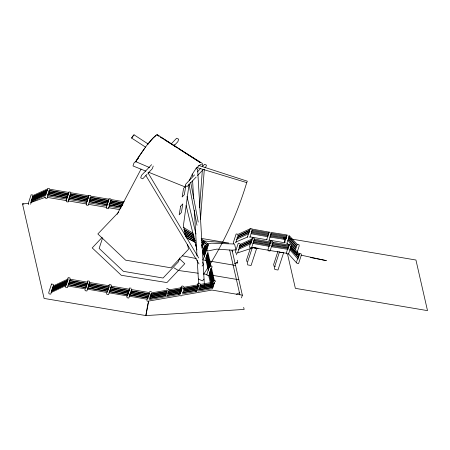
<?xml version="1.0" encoding="UTF-8"?>
<svg xmlns="http://www.w3.org/2000/svg" width="450" height="450" viewBox="0 0 450 450"><rect width="100%" height="100%" fill="white"/><g stroke="black" fill="none" stroke-linecap="round" stroke-linejoin="round"><path stroke-width="0.67" d="M199.558 207.804L202.343 170.201M200.498 219.212L204.334 169.121M188.983 184.961L183.426 225.506L185.906 237.037M185.766 186.069L184.343 194.653L182.154 196.971L183.578 188.387L185.327 186.536M180.377 295.56L148.759 301.05L145.873 315.585L44.089 298.429L22.5 203.895L28.395 203.434M144.748 148.196L138.381 157.23L135.934 161.758L136.575 160.47L133.931 163.086L132.992 165.949L145.896 171.146M30.6 204.221L33.159 196.38M49.792 189.939L47.014 198.433L45.287 198.146L44.989 196.83M70.942 193.506L68.164 201.999L66.437 201.707L66.139 200.396L68.918 191.897L70.644 192.189M90.945 196.875L88.166 205.374L86.439 205.082L86.141 203.771L88.92 195.272L90.647 195.564M67.511 279.562L68.153 277.599L69.879 277.892L70.178 279.202L67.399 287.702L65.672 287.409L65.374 286.099M67.742 286.009L85.59 288.861L87.767 282.195L69.969 279.197M111.111 200.273L108.332 208.772L106.605 208.479L106.307 207.169L109.086 198.669L110.812 198.962M85.967 286.121L86.608 284.158M87.249 282.201L87.677 280.89L89.404 281.183L89.702 282.499L86.929 290.993L85.196 290.7L84.898 289.389M102.516 238.14L99.152 248.445L123.429 271.344L163.058 278.027L178.397 261.804L179.662 257.94M108.877 285.846L109.305 284.541L111.032 284.827L111.33 286.144L108.557 294.637L106.83 294.351L106.526 293.034M131.597 289.558L128.818 298.058L127.091 297.765L126.793 296.449L129.566 287.955L131.293 288.248M148.759 301.05L147.87 303.761L145.873 315.585L244.153 309.431L243.681 307.378M178.689 294.733L181.468 286.239L182.846 285.998L184.258 287.331M195.891 244.26L195.463 245.565L196.515 246.566M201.825 248.006L203.107 244.086M203.355 259.071L206.128 250.577M195.188 291.87L195.615 290.565M197.325 285.334L197.966 283.376L199.35 283.134L200.756 284.468M196.616 291.504L198.844 284.692L183.724 287.314M206.848 274.371L209.627 265.871L211.928 266.265L212.153 267.249M247.011 182.07L247.303 181.181L198.579 165.375M235.822 242.741L238.174 235.547M239.473 246.634L239.136 247.657L251.494 241.869L251.949 240.48L239.636 246.116M237.504 253.288L240.283 244.794M247.404 237.094L250.183 228.594L251.91 228.887M249.862 237.392L252.208 230.197M250.239 248.631L246.555 259.903L246.988 261.782M252.259 247.781L247.275 263.031L247.703 264.909L251.072 265.477L256.708 248.237L258.075 248.175M241.47 297.894L242.353 295.183L232.076 250.166L216.906 249.12L207.366 251.049M266.636 239.828L269.201 231.986M270.658 233.387L270.968 232.442L287.173 234.99L286.864 235.929L271.333 233.488M268.881 240.778L271.226 233.589M277.982 251.207L273.651 264.471L274.078 266.344L275.349 266.563M279.562 251.685L274.365 267.598L274.793 269.477L277.976 270.011L283.613 252.771L280.429 252.236M284.569 242.668L286.92 235.479M286.808 243.619L289.159 236.43M288.495 254.171L291.274 245.672M296.46 254.34L299.239 245.841L298.935 244.53L297.208 244.237M296.758 261.326L297.613 258.711M298.041 257.406L299.323 253.485L301.05 253.772L301.348 255.088L298.569 263.582L296.843 263.295L296.544 261.979M153.248 166.061L152.291 168.722L147.988 173.273M189.248 180.546C192.116 174.724 195.013 168.024 200.711 164.492L201.516 164.7M135.591 162.045L136.176 160.892M117.135 214.335L141.064 169.093M145.682 147.212L131.614 138.054L132.834 136.091L134.044 134.814L148.112 143.972M134.044 134.814L131.614 138.054M137.751 158.839L138.409 157.849M138.009 158.22L138.341 157.764M147.881 144.231L153.231 137.903L156.139 135.495M136.997 159.711L136.693 160.031C142.796 151.307 148.309 141.609 156.617 134.82M151.599 164.678L141.497 175.354L140.687 177.846L142.729 178.836L147.032 174.285M171.326 143.82L176.614 138.229L178.672 139.179L177.846 141.711L174.094 145.676M102.111 237.426L92.199 247.905L121.286 275.282L166.933 282.572L184.776 263.706L179.291 258.548M194.524 174.904L185.799 184.129L185.299 185.659L187.172 186.525L189.889 183.651M197.376 171.889L200.706 168.373M190.063 182.931L190.688 182.273L198.225 222.081M190.794 182.694L196.149 177.036M197.544 175.556L203.287 169.481M205.065 167.608L205.954 166.669L206.449 165.144L204.576 164.273L202.292 166.691L202.567 164.475L202.219 163.339L160.706 137.216M202.095 266.068L203.338 264.752L202.686 262.018M204.047 279.09L202.376 280.862L198.354 279M118.806 211.978L97.853 233.961L125.634 260.168L170.977 267.812L188.533 249.244L187.515 244.496M238.028 235.648L249.767 230.153L250.222 228.757L237.909 234.399M237.431 237.471L249.171 231.969L249.626 230.58L237.932 235.935M236.227 239.546L248.586 233.758L249.041 232.363L236.734 238.005M238.579 249.362L250.937 243.574L251.393 242.179L239.079 247.821M67.843 280.119L52.847 287.134L53.246 285.919L68.242 278.904L66.06 285.57L51.069 292.584M67.787 280.294L52.791 287.308L52.408 288.473L67.404 281.458M67.354 281.627L52.358 288.641L51.981 289.794L66.977 282.78M66.909 282.977L51.913 289.991L51.514 291.229L66.504 284.209M51.458 291.386L66.454 284.372M236.43 294.188L239.445 292.793M32.771 195.626L47.678 188.871L45.501 195.536L30.589 202.292M32.372 196.841L47.284 190.086M32.316 197.016L47.222 190.26M31.933 198.18L46.845 191.424M31.877 198.349L46.789 191.593M31.506 199.502L46.412 192.746M31.438 199.693L46.35 192.943M31.033 200.931L45.945 194.175M30.982 201.094L45.889 194.338M235.558 242.151L247.849 236.908M30.988 202.5L45.242 197.376M237.876 252.799L253.333 247.669L256.708 248.237L251.488 247.376L268.138 250.183M206.004 251.325L203.276 251.876L204.469 257.079M201.718 245.053L203.023 244.806M206.927 244.063L211.489 243.197L234.568 244.018L235.901 249.857L232.076 250.166L232.217 251.499M166.449 288.844L167.833 288.608L169.245 289.935M168.711 289.924L182.34 287.556L180.163 294.221L166.534 296.589M200.222 284.451L214.656 281.947L212.479 288.613L198.045 291.116M151.014 294.142L166.933 291.381M168.311 291.139L181.946 288.771M183.33 288.529L198.444 285.907M199.828 285.666L214.256 283.162M150.958 294.317L166.877 291.549M168.255 291.313L181.89 288.945M183.274 288.703L198.388 286.082M199.772 285.84L214.2 283.337M150.576 295.481L166.494 292.719M167.878 292.478L181.507 290.109M183.578 289.749L198.006 287.246M199.389 287.004L213.817 284.501M150.525 295.65L166.438 292.882M167.822 292.646L181.451 290.278M183.521 289.918L197.949 287.415M199.333 287.173L213.767 284.67M150.148 296.798L166.061 294.036M167.445 293.799L181.074 291.431M183.144 291.071L197.572 288.568M198.956 288.326L213.39 285.817M150.081 296.994L165.999 294.233M167.383 293.991L181.013 291.623M183.083 291.268L197.511 288.759M198.894 288.517L213.322 286.02M149.681 298.232L165.594 295.47M166.978 295.228L180.607 292.86M182.678 292.5L197.106 289.997M198.489 289.755L212.923 287.252M165.538 295.633L149.625 298.395L151.414 292.928L167.327 290.16L165.15 296.826L149.237 299.593M166.922 295.391L180.557 293.023M182.627 292.663L197.055 290.16M198.439 289.918L212.867 287.415M182.233 293.861L196.661 291.358M181.755 295.318L212.001 290.07L242.353 295.183M180.793 295.948L181.485 295.824M234.428 263.351L237.617 262.884L237.285 260.207M193.264 240.109L195.3 240.272M202.826 240.896L228.713 243.028L201.308 238.41M198.214 273.223L178.369 270.478L174.077 267.885M203.687 273.983L207.107 274.455M270.371 234.259L286.577 236.807L286.267 237.752L270.062 235.204M270.461 236.154L285.992 238.596L285.683 239.541L269.477 236.993M251.46 247.371L253.333 247.669M47.762 188.336L49.489 188.623M49.404 189.163L68.833 192.437L66.651 199.102L47.227 195.829M70.56 192.729L88.836 195.812L86.653 202.477L68.377 199.395M90.562 196.099L109.001 199.209L106.819 205.875L89.066 202.882M110.728 199.502L124.352 201.797M49.011 190.378L68.434 193.652M70.161 193.944L88.436 197.027M90.163 197.319L108.602 200.424M110.329 200.717L123.278 202.899M48.954 190.553L68.377 193.826M70.104 194.119L88.38 197.201M90.107 197.488L108.546 200.599M110.272 200.891L123.221 203.074M48.572 191.717L67.995 194.991M69.722 195.283L87.998 198.366M89.724 198.658L108.163 201.763M109.89 202.056L122.839 204.238M48.516 191.886L67.939 195.159M69.666 195.452L87.941 198.534M89.668 198.821L108.107 201.932M109.834 202.224L122.782 204.407M48.139 193.039L67.562 196.312M69.289 196.605L87.564 199.682M89.291 199.974L107.73 203.085M109.457 203.377L122.406 205.56M48.077 193.23L67.5 196.509M69.227 196.796L87.502 199.879M89.229 200.171L107.668 203.276M109.395 203.569L122.344 205.751M47.672 194.468L67.095 197.741M68.822 198.034L87.097 201.116M89.511 201.521L107.263 204.514M108.99 204.806L121.258 206.876M47.616 194.631L67.044 197.904M68.771 198.197L87.047 201.279M89.454 201.684L107.212 204.677M108.939 204.969L121.202 207.034M109.226 206.28L120.814 208.232M47.273 197.376L66.639 200.638M68.023 200.874L86.698 204.019M88.768 204.368L106.757 207.399M108.135 207.636L119.897 209.616M32.861 195.064L31.134 194.771L28.356 203.271L28.659 204.581M286.571 238.208L283.804 237.741L284.895 242.528M289.339 238.674L415.941 260.016L427.5 310.624L295.363 288.349L287.398 253.468M237.87 234.236L236.143 233.944L233.37 242.443L233.668 243.754M249.874 236.863L267.142 239.777M269.213 240.126L285.097 242.803M290.97 244.361L289.243 244.069L286.47 252.568L286.768 253.879M22.5 203.895L23.884 204.126M239.985 243.478L238.258 243.191L235.479 251.685L235.778 253.001M186.238 235.868L188.291 236.216M190.344 236.559L191.717 236.79M269.522 250.419L286.83 253.339M236.244 262.648L237.617 262.884M206.567 260.561L202.506 259.796M209.289 261.017L235.564 265.449M213.244 275.451L238.832 279.765M209.374 275.743L207.073 275.355L206.961 274.866M212.923 280.311L215.224 280.699L215.449 281.683M149.597 291.33L151.324 291.623M111.122 286.132L129.656 289.26L127.479 295.926L108.945 292.798M131.383 289.547L149.687 292.635L147.51 299.301L129.206 296.213M87.367 283.41L69.514 280.586L87.311 283.584M89.094 283.702L108.996 287.061M129.263 290.475L110.666 287.522L129.206 290.649M149.287 293.85L130.933 290.936L149.231 294.024M89.038 283.877L108.939 287.229M86.929 284.749L69.081 281.919L86.878 284.918M88.661 285.041L108.562 288.399M128.824 291.814L110.233 288.855L128.767 291.983M148.849 295.189L130.494 292.269L148.798 295.358M88.605 285.21L108.506 288.562M86.501 286.071L68.636 283.264L86.434 286.267M88.228 286.363L108.129 289.716M128.391 293.136L109.794 290.205L128.329 293.327M148.421 296.511L130.118 293.423L129.6 295.02L147.898 298.103M108.067 289.912L88.166 286.554L89.494 282.488L109.395 285.84L107.218 292.506L87.317 289.153M130.056 293.619L148.354 296.702M86.034 287.499L68.181 284.664L85.978 287.662M107.663 291.15L87.705 287.955L107.606 291.313M127.924 294.564L109.333 291.6L127.873 294.728M129.651 294.857L147.954 297.939M147.982 301.286L147.116 301.14L146.818 299.829M251.949 229.05L269.241 232.149L268.931 233.094L251.64 229.995M252.045 230.996L268.644 233.966L268.335 234.911L251.044 231.812M251.46 232.779L268.059 235.755L267.75 236.7L251.151 233.724M254.233 239.062L271.524 242.162M253.924 240.002L271.215 243.101M270.968 243.866L253.676 240.767L253.367 241.712L269.966 244.688M253.119 242.471L270.411 245.571M252.81 243.411L269.409 246.386M310.607 257.529L315.411 258.474M316.783 258.744L326.391 260.64L301.151 255.156M182.233 255.791L196.425 258.598M297.056 254.267L298.423 254.565M196.622 167.451L246.555 182.548M148.477 172.181L185.248 186.986M135.534 161.561L149.535 167.546M195.896 168.384L197.618 169.178L204.407 285.283M186.829 238.157L194.895 241.892M183.218 227.295L193.247 233.291M184.005 229.219L193.438 234.861M183.943 229.388L193.972 235.384M184.157 230.906L194.181 236.903M184.101 231.075L194.13 237.071M184.905 232.931L194.344 238.579M184.838 233.128L194.867 239.124M185.023 234.714L195.053 240.711M184.972 234.877L195.002 240.874M186.351 237.133L195.789 242.775M160.684 137.227L163.024 138.724M164.194 139.477L177.075 147.724M178.245 148.472L200.486 162.714L156.909 134.415M201.178 238.691L208.586 244.389L208.187 245.604L201.313 240.317M201.251 240.486L208.131 245.779L207.748 246.943L205.633 245.312M201.932 242.466L204.047 244.097M201.876 242.634L203.991 244.26M205.577 245.481L207.697 247.112L207.321 248.259L205.206 246.634M202.028 244.192L203.085 245.008M201.966 244.389L203.023 245.199M205.138 246.831L207.253 248.456L206.854 249.694L204.733 248.068M201.561 245.627L202.618 246.437M204.683 248.226L206.797 249.857M204.289 249.424L205.346 250.239M288.9 235.282L297.248 244.401L296.837 245.666L288.591 236.222M288.765 237.606L296.651 246.223L296.241 247.489L288.456 238.567M288.186 239.394L296.066 248.012L295.656 249.272L287.871 240.356M290.627 246.999L298.974 256.123L298.564 257.383L290.317 247.939M290.07 248.698L298.418 257.822L298.007 259.088L289.761 249.643M287.173 243.152L288.968 245.149M290.312 246.645L295.251 252.135M288.214 253.569L296.392 262.665M145.89 175.567L199.001 263.942M148.022 172.806L198.686 257.934M207.338 250.65L204.632 245.492L202.455 252.157L204.559 256.168M204.232 246.707L206.336 250.723M204.176 246.881L206.28 250.892M203.794 248.046L205.903 252.056M203.743 248.214L205.847 252.225M203.366 249.368L205.47 253.378M203.299 249.559L205.408 253.575M202.899 250.796L205.003 254.812M202.843 250.959L204.947 254.97M186.159 205.588L196.948 249.981M174.544 144.641L175.033 146.689M186.975 196.504L195.975 234.039M229.674 250.003L239.901 294.772M210.977 265.843L207.866 252.208L205.684 258.874L208.333 270.461M214.279 280.288L211.359 267.508L209.177 274.174L211.792 285.609M207.467 253.423L210.426 266.377M210.96 268.723L213.727 280.834M207.411 253.597L210.212 265.866M210.904 268.898L213.514 280.333M207.028 254.762L209.678 266.349M210.521 270.062L213.137 281.498M206.972 254.931L209.621 266.518M210.471 270.231L213.081 281.666M206.595 256.084L209.244 267.671M210.094 271.384L212.552 282.144M206.533 256.275L209.183 267.868M210.026 271.575L212.642 283.011M206.128 257.512L208.778 269.1M209.621 272.812L212.237 284.248M206.078 257.676L208.721 269.263M209.571 272.976L212.181 284.411M201.864 245.694L202.157 246.982M208.631 275.316L210.313 282.69M210.774 284.704L211.236 286.718M189 184.044L196.982 225.248M236.374 252.855L236.621 254.863M192.212 173.987L192.336 176.085M192.623 180.99L193.646 198.489M194.338 210.392L197.004 255.898M197.246 260.094L198.63 283.697M246.803 182.317A455.034 393.756 22.7 0 1 203.737 274.095M180.619 206.218L179.196 214.802L181.389 212.484L182.812 203.901L180.619 206.218M51.519 284.04L48.746 292.539L49.044 293.85L50.771 294.142L53.55 285.643L53.246 284.332L51.519 284.04M240.199 244.412L239.692 245.947L252.051 240.159L252.506 238.77L240.199 244.412M252.292 237.842L249.519 246.336L249.817 247.652L251.544 247.939L254.323 239.445L254.019 238.129L252.292 237.842M270.771 240.953L267.992 249.452L268.29 250.763L270.017 251.055L272.796 242.556L272.498 241.245L270.771 240.953M272.137 245.857L271.828 246.803L288.034 249.351L288.343 248.406L272.137 245.857M272.694 244.159L272.385 245.104L288.591 247.652L288.9 246.707L272.694 244.159M273.251 242.449L272.942 243.394L289.147 245.942L289.457 244.997L273.251 242.449M291.184 245.289L290.874 246.234L299.121 255.679L299.531 254.413L291.184 245.289M158.94 136.097L157.174 134.977L158.929 136.102"/></g></svg>
